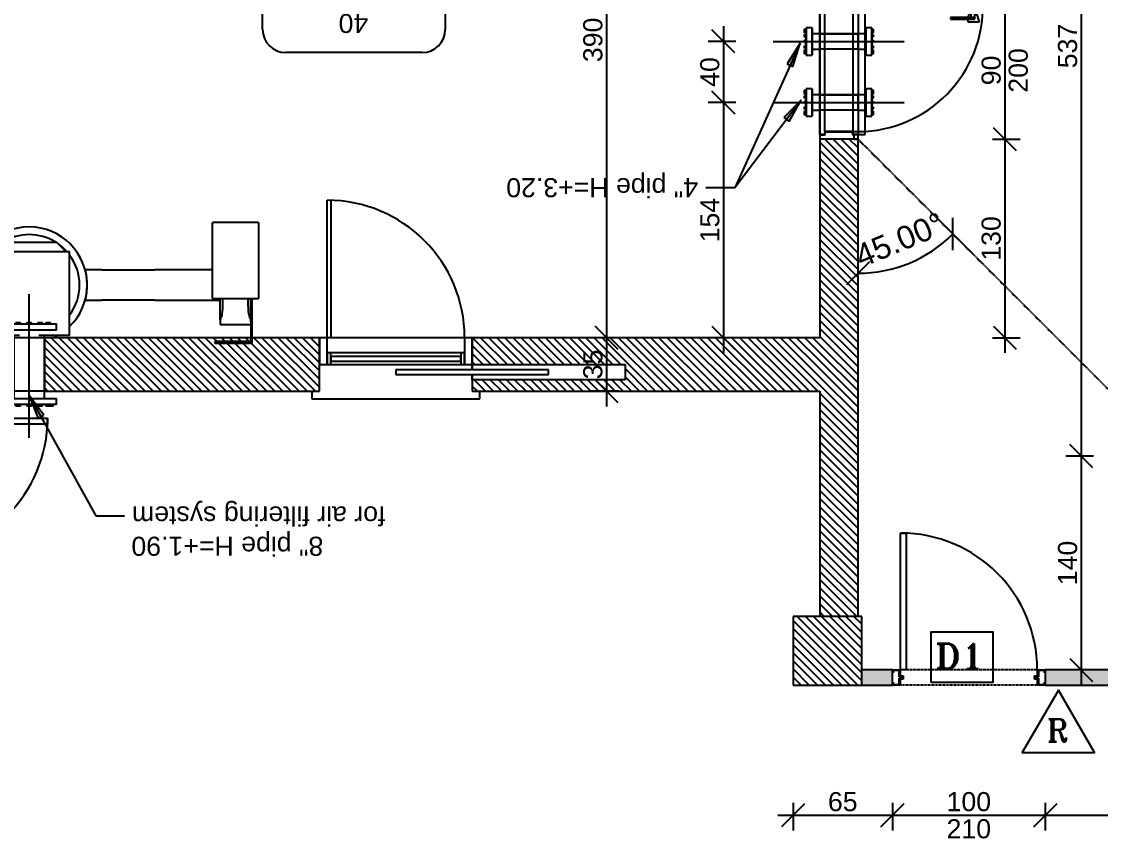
# Model space of a CAD drawing. Extents: x -5566 to 5867, y -120 to 4683.
# Drawn here: x -3115 to -2409, y 868 to 1405 of the extents above; entities that cross this region are included whole.
import ezdxf
from ezdxf.enums import TextEntityAlignment as Align

# ---------------------------------------------------------------- set-up
doc = ezdxf.new("R2010")
doc.units = 0
doc.linetypes.add('DASH', pattern=[0.6, 0.3, -0.3])
doc.linetypes.add('HIDDEN_2', pattern=[0.6, 0.4, -0.2])
doc.layers.get('0').update_dxf_attribs({"linetype": 'CONTINUOUS'})
doc.layers.get('DEFPOINTS').update_dxf_attribs({"linetype": 'CONTINUOUS'})
for name, color, linetype in [('A-ANNO-DIMS', 211, 'CONTINUOUS'), ('A-AREA-IDEN', 2, 'CONTINUOUS'), ('A-DOOR', 31, 'CONTINUOUS'), ('A-DOOR-FRAM', 31, 'CONTINUOUS'), ('A-DOOR-HDLN', 31, 'DASH'), ('A-FLOR-OVHD', 1, 'HIDDEN_2'), ('A-GLAZ', 151, 'CONTINUOUS'), ('A-GLAZ-SILL', 1, 'CONTINUOUS'), ('A-WALL-PATT', 111, 'CONTINUOUS'), ('G-ANNO-TEXT', 231, 'CONTINUOUS'), ('I-WALL', 2, 'CONTINUOUS'), ('M-EQPM', 50, 'CONTINUOUS'), ('S-COLS', 52, 'CONTINUOUS'), ('SPS-SECURITY', 240, 'CONTINUOUS')]:
    doc.layers.add(name, color=color, linetype=linetype)
doc.styles.add('ARIAL', font='arial.ttf', dxfattribs={"height": 12.5})
doc.styles.add('ARIAL_1', font='arial.ttf', dxfattribs={"height": 15})
doc.styles.add('ROMANT', font='romant__.ttf', dxfattribs={"oblique": 20, "height": 2})
doc.dimstyles.new('100_200_2_5MM_ARIAL_CM', dxfattribs={"dimscale": 30.48, "dimtxt": 12.753242, "dimasz": 0.492126, "dimexe": 0.328084, "dimexo": 0.0625, "dimgap": 0.082021, "dimtad": 1, "dimdec": 0, "dimzin": 0, "dimtxsty": 'ARIAL', "dimblk1": 'OBLIQUE', "dimblk2": 'OBLIQUE', "dimsah": 1, "dimcen": 0.09, "dimdle": 0.328084, "dimazin": 3, "dimtfac": 1, "dimtdec": 4, "dimtix": 1, "dimtmove": 0, "dimatfit": 3, "dimtvp": 1, "dimtolj": 1, "dimtzin": 0})
doc.dimstyles.new('200_100_2_5MM_ARIAL_CM___O', dxfattribs={"dimscale": 30.48, "dimtxt": 12.753242, "dimasz": 0.492126, "dimexe": 0.328084, "dimexo": 0.0625, "dimgap": 0.082021, "dimtad": 1, "dimdec": 0, "dimzin": 0, "dimtxsty": 'ARIAL', "dimblk1": 'OBLIQUE', "dimblk2": 'OBLIQUE', "dimsah": 1, "dimcen": 0.09, "dimdle": 0.328084, "dimazin": 3, "dimtfac": 1, "dimtdec": 4, "dimtix": 1, "dimtmove": 0, "dimatfit": 3, "dimtvp": 1, "dimtolj": 1, "dimtzin": 0})
doc.dimstyles.new('ANGULAR_-_3MM_ARIAL_-_LINE', dxfattribs={"dimscale": 30.48, "dimtxt": 15.303891, "dimasz": 0.492126, "dimexe": 0.492126, "dimexo": 0.328084, "dimgap": 0.287073, "dimtad": 1, "dimdec": 0, "dimzin": 0, "dimtxsty": 'ARIAL_1', "dimblk1": 'OBLIQUE', "dimblk2": 'OBLIQUE', "dimsah": 1, "dimcen": 0.09, "dimdle": 0.492126, "dimazin": 3, "dimtfac": 1, "dimtdec": 4, "dimtix": 1, "dimtmove": 0, "dimatfit": 3, "dimtvp": 1, "dimtolj": 1, "dimtzin": 0})
pattern_1 = [(315, (-4985, 4190.492), (2.6516504, 2.6516504), [])]

# ---------------------------------------------------------------- blocks, each defined once
blk = doc.blocks.new('AR_STRUCTURAL_COLUMNS_CON9')
at = {"layer": 'S-COLS'}
h = blk.add_hatch(dxfattribs=at)
h.set_pattern_fill('FP_12', color=8, style=0, pattern_type=2)
h.set_pattern_definition([(315, (-2397.5, 3197.5), (2.6516504, 2.6516504), [])])
h.paths.add_polyline_path([(-22.5, 17.5), (-22.5, -22.5), (22.5, -22.5), (22.5, 22.5), (-22.5, 22.5)], flags=0)
for p, q in [((22.5, 22.5), (-22.5, 22.5)), ((-22.5, 22.5), (-22.5, -22.5)), ((22.5, -22.5), (22.5, 22.5)), ((-22.5, -22.5), (22.5, -22.5))]:
    blk.add_line(p, q, dxfattribs=at)
blk = doc.blocks.new('AR_INT_METAL_SINGLE_-_W100')
at = {"layer": 'A-DOOR-HDLN', "linetype": 'CONTINUOUS'}
h = blk.add_hatch(dxfattribs=at)
h.set_pattern_fill('FP_62', color=256, style=0, pattern_type=2)
h.set_pattern_definition([(135, (2490, -3215), (-22.45064, -22.45064), []), (135, (2490, -3207.063), (-44.90128, 4e-15), []), (135, (2490, -3222.938), (-44.90128, 4e-15), [])])
h.paths.add_polyline_path([(50, 4.5), (50, 5), (45, 5), (45, 1), (43, 1), (43, -1), (45, -1), (45, -5), (50, -5), (50, -3), (49.5, -3), (49.5, -4.5), (45.5, -4.5), (45.5, -0.5), (43.5, -0.5), (43.5, 0.5), (45.5, 0.5), (45.5, 4.5), (49.5, 4.5), (49.5, 3), (50, 3)], flags=0)
h.paths.add_polyline_path([(-43, 1), (-45, 1), (-45, 5), (-50, 5), (-50, 3), (-49.5, 3), (-49.5, 4.5), (-45.5, 4.5), (-45.5, 0.5), (-43.5, 0.5), (-43.5, -0.5), (-45.5, -0.5), (-45.5, -4.5), (-49.5, -4.5), (-49.5, -3), (-50, -3), (-50, -5), (-45, -5), (-45, -1), (-43, -1), (-43, 0.5)], flags=0)
at = {"layer": 'A-DOOR'}
for p, q in [((41, -94.6), (41, -5)), ((41, -5), (44.8, -5)), ((44.8, -5), (44.8, -94.6)), ((44.8, -94.6), (41, -94.6))]:
    blk.add_line(p, q, dxfattribs=at)
blk.add_arc((44.8, -5), 89.6, 180, 270, dxfattribs=at)
at = {"layer": 'A-DOOR-FRAM'}
for p, q in [((-50, 5), (-45, 5)), ((-50, 3), (-50, 5)), ((-49.5, 3), (-50, 3)), ((-49.5, 4.5), (-49.5, 3)), ((-45.5, 4.5), (-49.5, 4.5)), ((-45.5, 0.5), (-45.5, 4.5)), ((-43.5, 0.5), (-45.5, 0.5)), ((-45, 5), (-45, 1)), ((-45, 1), (-43, 1)), ((-43.5, -0.5), (-43.5, 0.5)), ((-43, 1), (-43, -1)), ((43, 1), (45, 1)), ((43, -1), (43, 1)), ((43.5, 0.5), (43.5, -0.5)), ((45.5, 0.5), (43.5, 0.5)), ((45, 5), (50, 5)), ((45, 1), (45, 5)), ((45.5, 4.5), (45.5, 0.5)), ((49.5, 4.5), (45.5, 4.5)), ((49.5, 3), (49.5, 4.5)), ((50, 3), (49.5, 3)), ((50, 5), (50, 3)), ((-50, -3), (-49.5, -3)), ((-50, -5), (-50, -3)), ((-45, -5), (-50, -5)), ((-49.5, -3), (-49.5, -4.5)), ((-49.5, -4.5), (-45.5, -4.5)), ((-45.5, -0.5), (-43.5, -0.5)), ((-45.5, -4.5), (-45.5, -0.5)), ((-43, -1), (-45, -1)), ((-45, -1), (-45, -5)), ((45, -1), (43, -1)), ((43.5, -0.5), (45.5, -0.5)), ((45, -5), (45, -1)), ((50, -5), (45, -5)), ((45.5, -0.5), (45.5, -4.5)), ((45.5, -4.5), (49.5, -4.5)), ((49.5, -3), (50, -3)), ((49.5, -4.5), (49.5, -3)), ((50, -3), (50, -5))]:
    blk.add_line(p, q, dxfattribs=at)
at = {"layer": 'A-DOOR-HDLN'}
for p, q in [((-45, 5), (45, 5)), ((-44.8, -5), (44.8, -5))]:
    blk.add_line(p, q, dxfattribs=at)
blk = doc.blocks.new('AR_DOR_MAMAD_-_W90H200-160')
at = {"layer": 'A-DOOR'}
for p, q in [((41.9, 12.5), (-41.9, 12.5)), ((41.9, -9.15), (-41.9, -9.15)), ((-41.9, -9.15), (-41.9, -17.15)), ((42.86, -12.5), (-41.9, -12.5)), ((41.9, -17.15), (41.9, -9.15)), ((42.86, -13.54), (42.86, -12.5)), ((42.86, -12.5), (43.86, -12.5)), ((43.86, -13.54), (43.86, -12.5)), ((-41.9, -17.15), (41.9, -17.15)), ((39.11, -17.19), (42.61, -17.19)), ((39.11, -94.19), (39.11, -17.19)), ((42.61, -15.69), (44.11, -15.69)), ((42.61, -97.15), (42.61, -15.69)), ((42.86, -15.69), (42.86, -14.65)), ((43.86, -15.69), (43.86, -14.65)), ((44.11, -15.69), (44.11, -97.15)), ((34.61, -73.04), (33.61, -73.04)), ((33.61, -73.04), (33.61, -84.63)), ((34.61, -89.04), (34.61, -73.04)), ((31.66, -91.85), (31.66, -84.59)), ((31.66, -84.59), (33.61, -84.63)), ((33.61, -84.63), (33.61, -89.04)), ((36.56, -84.69), (34.61, -84.65)), ((36.56, -86.24), (36.56, -84.69)), ((38.41, -82.99), (38.11, -83.29)), ((38.11, -83.29), (38.11, -91.69)), ((39.11, -82.99), (38.41, -82.99)), ((44.81, -82.99), (44.11, -82.99)), ((45.11, -83.29), (44.81, -82.99)), ((45.11, -91.69), (45.11, -83.29)), ((46.66, -84.69), (51.56, -84.59)), ((46.66, -90.29), (46.66, -84.69)), ((51.56, -84.59), (51.56, -91.85)), ((36.56, -90.29), (31.66, -91.85)), ((33.61, -89.04), (34.61, -89.04)), ((38.11, -86.24), (34.61, -86.24)), ((38.11, -88.74), (34.61, -88.74)), ((36.56, -88.74), (36.56, -90.29)), ((38.11, -91.69), (38.41, -91.99)), ((44.81, -91.99), (45.11, -91.69)), ((45.11, -86.09), (46.66, -86.09)), ((45.11, -88.89), (46.66, -88.89)), ((51.56, -91.85), (46.66, -90.29)), ((38.41, -91.99), (39.11, -91.99)), ((42.61, -94.19), (39.11, -94.19)), ((40.36, -94.19), (40.36, -96.85)), ((40.36, -96.85), (40.76, -97.85)), ((40.76, -97.85), (40.96, -97.85)), ((40.96, -97.85), (41.36, -96.85)), ((41.36, -96.85), (41.36, -94.19)), ((44.11, -97.15), (42.61, -97.15)), ((44.11, -91.99), (44.81, -91.99))]:
    blk.add_line(p, q, dxfattribs=at)
for centre, radius, start, end in [((41.97, -12.22), 82.02, 177.85734, 268.00644), ((43.36, -14.09), 0.75, 131.81031, 228.18969), ((43.36, -14.09), 0.75, 228.18969, 131.81031)]:
    blk.add_arc(centre, radius, start, end, dxfattribs=at)
at = {"layer": 'A-DOOR-FRAM'}
for p, q in [((-41.9, 12.5), (-45, 12.5)), ((-45, 12.5), (-45, 12.3)), ((-45, 12.3), (-42.1, 12.3)), ((-42.1, 12.3), (-42.1, 8.95)), ((-42.1, 8.95), (-40.2, 8.95)), ((-41.9, 9.15), (-41.9, 12.5)), ((-41.9, 12.5), (41.9, 12.5)), ((-40, 9.15), (-41.9, 9.15)), ((-40.2, 8.95), (-40.2, -8.95)), ((-40, -9.15), (-40, 9.15)), ((-40, 9.15), (40, 9.15)), ((40, 9.15), (40, -9.15)), ((41.9, 9.15), (40, 9.15)), ((40.2, -8.95), (40.2, 8.95)), ((40.2, 8.95), (42.1, 8.95)), ((45, 12.5), (41.9, 12.5)), ((41.9, 12.5), (41.9, 9.15)), ((42.1, 8.95), (42.1, 12.3)), ((42.1, 12.3), (45, 12.3)), ((45, 12.3), (45, 12.5)), ((-42.1, -9.8), (-45, -9.8)), ((-45, -9.8), (-45, -12.5)), ((-45, -12.5), (-41.9, -12.5)), ((-40.2, -8.95), (-42.1, -8.95)), ((-42.1, -8.95), (-42.1, -9.8)), ((-41.9, -12.5), (-41.9, -9.15)), ((-41.9, -9.15), (-40, -9.15)), ((40, -9.15), (41.9, -9.15)), ((42.1, -8.95), (40.2, -8.95)), ((41.9, -9.15), (41.9, -12.5)), ((41.9, -12.5), (45, -12.5)), ((42.1, -9.8), (42.1, -8.95)), ((45, -9.8), (42.1, -9.8)), ((45, -12.5), (45, -9.8))]:
    blk.add_line(p, q, dxfattribs=at)
blk = doc.blocks.new('FA_1600-600_-_FA_1600_600-')
at = {"layer": 'M-EQPM'}
for p, q in [((150, 41), (120, 41)), ((120, 40), (120, 41)), ((120, -3.93), (120, 40)), ((150, 41), (150, 40)), ((150, 40), (150, -3.93)), ((-26.5, 22), (-26.5, -33)), ((-26.5, 22), (26.5, 22)), ((-18, 28), (-24, 22)), ((-18, 28), (18, 28)), ((24, 22), (18, 28)), ((26.5, -33), (26.5, 22)), ((47.5, 10), (36.66, 10)), ((120, 10), (117.01, 10)), ((120, -8.93), (120, -3.93)), ((150, -3.93), (150, -8.93)), ((36.66, -10), (47.5, -10)), ((117.01, -10), (125.01, -10)), ((120, -8.93), (150, -8.93)), ((125.01, -22.62), (125.01, -8.93)), ((144.99, -22.62), (144.99, -8.93)), ((145.99, -38), (145.99, -8.93)), ((125.01, -22.62), (125.01, -25.77)), ((125.01, -25.78), (144.99, -25.78)), ((144.99, -24.17), (144.99, -22.62)), ((144.99, -24.16), (144.99, -37.01)), ((-6.32, -33), (-26.5, -33)), ((-10, -34.5), (-10, -69.5)), ((26.5, -33), (6.32, -33)), ((10, -69.5), (10, -34.5)), ((144.99, -37.01), (121.5, -37.01)), ((121.5, -37.01), (121.5, -38)), ((121.5, -38), (145.99, -38))]:
    blk.add_line(p, q, dxfattribs=at)
at = {"layer": 'M-EQPM', "flags": 128}
for points in [[(47.5, 10), (49.92, 10), (52.34, 10), (54.75, 10), (57.15, 10), (59.54, 10), (61.9, 10), (64.24, 10), (66.56, 10), (68.84, 10), (71.09, 10), (73.31, 10), (75.48, 10), (77.6, 10), (79.68, 10), (81.71, 10), (82.25, 10)], [(117.01, 10), (114.58, 10), (112.17, 10), (109.75, 10), (107.35, 10), (104.97, 10), (102.61, 10), (100.26, 10), (97.95, 10), (95.66, 10), (93.41, 10), (91.2, 10), (89.03, 10), (86.9, 10), (84.83, 10), (82.8, 10), (82.25, 10)], [(82.25, -10), (80.24, -10), (78.18, -10), (76.06, -10), (73.9, -10), (71.7, -10), (69.46, -10), (67.19, -10), (64.88, -10), (62.54, -10), (60.19, -10), (57.81, -10), (55.41, -10), (53, -10), (50.58, -10), (48.16, -10), (47.5, -10)], [(82.25, -10), (84.27, -10), (86.33, -10), (88.44, -10), (90.6, -10), (92.81, -10), (95.05, -10), (97.32, -10), (99.63, -10), (101.96, -10), (104.32, -10), (106.7, -10), (109.1, -10), (111.51, -10), (113.92, -10), (116.34, -10), (117.01, -10)]]:
    blk.add_lwpolyline(points, dxfattribs=at)
at = {"layer": 'M-EQPM'}
for radius, start, end in [(38, 0, 180), (33, 58.0965, 121.9035), (33, 125.46631, 138.1752), (33, 41.8248, 54.53369), (33, 143.45205, 180), (33, 0, 36.54795), (33, 323.45205, 0), (38, 180, 225.75703), (33, 180, 216.54795), (38, 314.24297, 360), (38, 240.29736, 245.23768), (38, 294.76232, 299.70264)]:
    blk.add_arc((0, 0), radius, start, end, dxfattribs=at)
for points, knots in [([(38, 0), (38, 0.59), (37.97, 1.75), (37.86, 3.45), (37.68, 5.03), (37.38, 6.94), (36.97, 8.83), (36.7, 9.85), (36.66, 10), (36.66, 10)], [0, 0, 0, 0, 0.0555556, 0.1111111, 0.1666667, 0.2222222, 0.3333333, 0.4444444, 0.4999838, 0.4999838, 0.4999838, 0.4999838]), ([(36.66, -10), (36.66, -10), (36.7, -9.85), (36.95, -8.93), (37.34, -7.15), (37.68, -5.07), (37.9, -3.03), (37.98, -1.32), (38, -0.44), (38, 0)], [0.5000162, 0.5000162, 0.5000162, 0.5000162, 0.5555556, 0.6666667, 0.75, 0.8333333, 0.9166667, 0.9583333, 1, 1, 1, 1]), ([(126.53, -8.94), (126.55, -9.7), (126.57, -11.28), (126.57, -13.58), (126.51, -15.79), (126.35, -17.83), (126.07, -19.67), (125.65, -21.29), (125.24, -22.21), (125.01, -22.62)], [0.3719368, 0.3719368, 0.3719368, 0.3719368, 0.4545455, 0.5454545, 0.6363636, 0.7272727, 0.8181818, 0.9090909, 1, 1, 1, 1]), ([(144.99, -22.62), (144.76, -22.21), (144.35, -21.29), (143.93, -19.67), (143.65, -17.83), (143.49, -15.79), (143.43, -13.58), (143.43, -11.28), (143.45, -9.7), (143.47, -8.94)], [0, 0, 0, 0, 0.0909091, 0.1818182, 0.2727273, 0.3636364, 0.4545455, 0.5454545, 0.6280632, 0.6280632, 0.6280632, 0.6280632])]:
    blk.add_open_spline(points, degree=3, knots=knots, dxfattribs=at)
blk = doc.blocks.new('AR_MAMAD_PIPE_8_BOTH_EXT_I')
at = {"layer": 'A-GLAZ'}
for p, q in [((0, 48), (0, 27.3)), ((0, 46), (0, -46)), ((-18, 26.3), (-18, 22.3)), ((-18, 26.3), (18, 26.3)), ((18, 22.3), (-18, 22.3)), ((-15.81, 27.3), (-15.81, 26.3)), ((-15.81, 27.3), (-13.89, 27.3)), ((-13.9, 27.3), (-13.9, 26.3)), ((-13.9, 27.3), (-10.9, 27.3)), ((-10.9, 26.3), (-10.9, 27.3)), ((-10, 22.3), (-10, 17.5)), ((-8.66, 27.3), (-8.66, 26.3)), ((-8.66, 27.3), (-5.66, 27.3)), ((-5.66, 26.3), (-5.66, 27.3)), ((-1.5, 27.3), (-1.5, 26.3)), ((-1.5, 27.3), (1.5, 27.3)), ((1.5, 26.3), (1.5, 27.3)), ((5.66, 27.3), (5.66, 26.3)), ((5.66, 27.3), (8.66, 27.3)), ((8.66, 26.3), (8.66, 27.3)), ((10, 17.5), (10, 22.3)), ((10.9, 27.3), (10.9, 26.3)), ((10.9, 27.3), (13.9, 27.3)), ((13.89, 27.3), (15.81, 27.3)), ((13.9, 26.3), (13.9, 27.3)), ((15.81, 26.3), (15.81, 27.3)), ((18, 22.3), (18, 26.3)), ((-10, -17.5), (-10, 17.5)), ((-10, 17.5), (10, 17.5)), ((0, 17.5), (0, -17.5)), ((10, 17.5), (10, -17.5)), ((-10, -17.5), (-10, -19)), ((-10, -17.5), (10, -17.5)), ((10, -19), (10, -17.5)), ((-18, -22.5), (-18, -26.5)), ((-17.93, -22.5), (17.93, -22.5)), ((17.93, -26.5), (-17.93, -26.5)), ((-13.9, -26.5), (-13.9, -27.5)), ((-10.9, -27.5), (-13.9, -27.5)), ((-10.9, -27.5), (-10.9, -26.5)), ((-8.66, -26.5), (-8.66, -27.5)), ((-5.66, -27.5), (-8.66, -27.5)), ((-5.66, -27.5), (-5.66, -26.5)), ((-1.5, -26.5), (-1.5, -27.5)), ((1.5, -27.5), (-1.5, -27.5)), ((1.5, -27.5), (1.5, -26.5)), ((5.66, -26.5), (5.66, -27.5)), ((8.66, -27.5), (5.66, -27.5)), ((8.66, -27.5), (8.66, -26.5)), ((10.9, -26.5), (10.9, -27.5)), ((13.9, -27.5), (10.9, -27.5)), ((13.9, -27.5), (13.9, -26.5)), ((18, -26.5), (18, -22.5))]:
    blk.add_line(p, q, dxfattribs=at)
blk = doc.blocks.new('AR_WDW_MAMAD_SLIDE_-_W100H')
at = {"layer": 'A-GLAZ'}
for p, q in [((0, 6.5), (-100, 6.5)), ((-100, 6.5), (-100, 3.5)), ((-100, 3.5), (0, 3.5)), ((-45, 0), (-50, 0)), ((-50, 0), (-50, -17.5)), ((-45, 0), (-45, -7.5)), ((-42.5, 0), (-45, 0)), ((-45, -17.5), (-45, 0)), ((-42.5, -7.5), (-42.5, 0)), ((42.5, 0), (-42.5, 0)), ((0, 3.5), (0, 6.5)), ((45, 0), (42.5, 0)), ((42.5, 0), (42.5, -7.5)), ((45, -7.5), (45, 0)), ((50, 0), (45, 0)), ((50, -17.5), (50, 0)), ((42.5, -2.25), (-42.5, -2.25)), ((-42.5, -2.25), (-42.5, -5.25)), ((-42.5, -5.25), (42.5, -5.25)), ((42.5, -5.25), (42.5, -2.25)), ((45, 0), (45, -17.5)), ((-45, -7.5), (-42.5, -7.5)), ((-42.5, -7.5), (42.5, -7.5)), ((42.5, -7.5), (45, -7.5)), ((-50, -17.5), (-45, -17.5)), ((-45, -17.5), (45, -17.5)), ((42.5, -107.5), (42.5, -17.5)), ((45, -17.5), (45, -107.5)), ((45, -17.5), (50, -17.5))]:
    blk.add_line(p, q, dxfattribs=at)
blk.add_arc((45, -17.5), 90, 180, 270, dxfattribs=at)
at = {"layer": 'A-GLAZ-SILL'}
for p, q in [((55, 22.5), (-55, 22.5)), ((-55, 22.5), (-55, 17.5)), ((55, 17.5), (55, 22.5)), ((-50, 10), (-50, 6.5)), ((-50, 3.5), (-50, 0))]:
    blk.add_line(p, q, dxfattribs=at)
blk = doc.blocks.new('AR_EXT_METAL_SINGLE_-_W100')
at = {"layer": 'A-DOOR-HDLN', "linetype": 'CONTINUOUS'}
h = blk.add_hatch(dxfattribs=at)
h.set_pattern_fill('FP_92', color=256, style=0, pattern_type=2)
h.set_pattern_definition([(225, (3090, 1786.5), (22.45064, -22.45064), []), (225, (3082.063, 1786.5), (4e-15, -44.90128), []), (225, (3097.938, 1786.5), (4e-15, -44.90128), [])])
h.paths.add_polyline_path([(-45, 11), (-50, 11), (-50, 9), (-49.5, 9), (-49.5, 10.5), (-45.5, 10.5), (-45.5, 6.5), (-43.5, 6.5), (-43.5, -6.5), (-45.5, -6.5), (-45.5, -10.5), (-49.5, -10.5), (-49.5, -9), (-50, -9), (-50, -11), (-45, -11), (-45, -7), (-43, -7), (-43, 7), (-45, 7), (-45, 10.5)], flags=0)
h.paths.add_polyline_path([(45, 11), (45, 7), (43, 7), (43, -7), (45, -7), (45, -11), (50, -11), (50, -9), (49.5, -9), (49.5, -10.5), (45.5, -10.5), (45.5, -6.5), (43.5, -6.5), (43.5, 6.5), (45.5, 6.5), (45.5, 10.5), (49.5, 10.5), (49.5, 9), (50, 9), (50, 11)], flags=0)
at = {"layer": 'A-DOOR'}
for p, q in [((41, -100.6), (41, -11)), ((41, -11), (44.8, -11)), ((44.8, -11), (44.8, -100.6)), ((44.8, -100.6), (41, -100.6))]:
    blk.add_line(p, q, dxfattribs=at)
blk.add_arc((44.8, -11), 89.6, 180, 270, dxfattribs=at)
at = {"layer": 'A-DOOR-FRAM'}
for p, q in [((-50, 11), (-45, 11)), ((-50, 9), (-50, 11)), ((-49.5, 9), (-50, 9)), ((-49.5, 10.5), (-49.5, 9)), ((-45.5, 10.5), (-49.5, 10.5)), ((-45.5, 6.5), (-45.5, 10.5)), ((-45, 11), (-45, 7)), ((45, 11), (50, 11)), ((45, 7), (45, 11)), ((45.5, 10.5), (45.5, 6.5)), ((49.5, 10.5), (45.5, 10.5)), ((49.5, 9), (49.5, 10.5)), ((50, 9), (49.5, 9)), ((50, 11), (50, 9)), ((-43.5, 6.5), (-45.5, 6.5)), ((-45, 7), (-43, 7)), ((-43.5, -6.5), (-43.5, 6.5)), ((-43, 7), (-43, -7)), ((43, 7), (45, 7)), ((43, -7), (43, 7)), ((43.5, 6.5), (43.5, -6.5)), ((45.5, 6.5), (43.5, 6.5)), ((-45.5, -6.5), (-43.5, -6.5)), ((-45.5, -10.5), (-45.5, -6.5)), ((-43, -7), (-45, -7)), ((-45, -7), (-45, -11)), ((45, -7), (43, -7)), ((43.5, -6.5), (45.5, -6.5)), ((45, -11), (45, -7)), ((45.5, -6.5), (45.5, -10.5)), ((-50, -9), (-49.5, -9)), ((-50, -11), (-50, -9)), ((-45, -11), (-50, -11)), ((-49.5, -9), (-49.5, -10.5)), ((-49.5, -10.5), (-45.5, -10.5)), ((50, -11), (45, -11)), ((45.5, -10.5), (49.5, -10.5)), ((49.5, -9), (50, -9)), ((49.5, -10.5), (49.5, -9)), ((50, -9), (50, -11))]:
    blk.add_line(p, q, dxfattribs=at)
at = {"layer": 'A-DOOR-HDLN'}
for p, q in [((-45, 11), (45, 11)), ((-44.8, -11), (44.8, -11))]:
    blk.add_line(p, q, dxfattribs=at)
blk = doc.blocks.new('AR_MAMAD_PIPE_4_BOTH_EXT_I')
at = {"layer": 'A-FLOR-OVHD'}
for p, q in [((0, 43), (0, -43)), ((0, 41), (0, -41)), ((-9, 21.5), (-9, 17.5)), ((-9, 21.5), (9, 21.5)), ((9, 21.5), (-9, 21.5)), ((-8.06, 22.5), (-8.06, 21.5)), ((-8.06, 22.5), (-6.56, 22.5)), ((-6.56, 22.5), (-8.06, 22.5)), ((-8.06, 21.5), (-6.56, 21.5)), ((-6.56, 21.5), (-8.06, 21.5)), ((-7.08, 22.5), (-7.08, 21.5)), ((-7.08, 22.5), (-5.58, 22.5)), ((-5.58, 22.5), (-7.08, 22.5)), ((-7.08, 21.5), (-5.58, 21.5)), ((-5.58, 21.5), (-7.08, 21.5)), ((-7.07, 22.5), (-7.07, 21.5)), ((-7.07, 22.5), (-5.57, 22.5)), ((-5.57, 22.5), (-7.07, 22.5)), ((-7.07, 21.5), (-5.57, 21.5)), ((-5.57, 21.5), (-7.07, 21.5)), ((-6.56, 21.5), (-6.56, 22.5)), ((-5.58, 21.5), (-5.58, 22.5)), ((-5.57, 21.5), (-5.57, 22.5)), ((-4.43, 22.5), (-4.43, 21.5)), ((-4.43, 22.5), (-2.93, 22.5)), ((-2.93, 22.5), (-4.43, 22.5)), ((-4.43, 21.5), (-2.93, 21.5)), ((-2.93, 21.5), (-4.43, 21.5)), ((-4.42, 22.5), (-4.42, 21.5)), ((-4.42, 22.5), (-2.92, 22.5)), ((-2.92, 22.5), (-4.42, 22.5)), ((-4.42, 21.5), (-2.92, 21.5)), ((-2.92, 21.5), (-4.42, 21.5)), ((-2.93, 21.5), (-2.93, 22.5)), ((-2.92, 21.5), (-2.92, 22.5)), ((-0.75, 22.5), (-0.75, 21.5)), ((-0.75, 22.5), (-0.75, 21.5)), ((-0.75, 22.5), (0.75, 22.5)), ((0.75, 22.5), (-0.75, 22.5)), ((-0.75, 22.5), (0.75, 22.5)), ((0.75, 22.5), (-0.75, 22.5)), ((-0.75, 21.5), (0.75, 21.5)), ((0.75, 21.5), (-0.75, 21.5)), ((-0.75, 21.5), (0.75, 21.5)), ((0.75, 21.5), (-0.75, 21.5)), ((0.75, 21.5), (0.75, 22.5)), ((0.75, 21.5), (0.75, 22.5)), ((2.92, 22.5), (2.92, 21.5)), ((2.92, 22.5), (4.42, 22.5)), ((4.42, 22.5), (2.92, 22.5)), ((2.92, 21.5), (4.42, 21.5)), ((4.42, 21.5), (2.92, 21.5)), ((2.93, 22.5), (2.93, 21.5)), ((2.93, 22.5), (4.43, 22.5)), ((4.43, 22.5), (2.93, 22.5)), ((2.93, 21.5), (4.43, 21.5)), ((4.43, 21.5), (2.93, 21.5)), ((4.42, 21.5), (4.42, 22.5)), ((4.43, 21.5), (4.43, 22.5)), ((5.57, 22.5), (5.57, 21.5)), ((5.57, 22.5), (5.57, 21.5)), ((5.57, 22.5), (7.07, 22.5)), ((7.07, 22.5), (5.57, 22.5)), ((5.57, 22.5), (7.07, 22.5)), ((7.07, 22.5), (5.57, 22.5)), ((5.57, 21.5), (7.07, 21.5)), ((7.07, 21.5), (5.57, 21.5)), ((5.57, 21.5), (7.07, 21.5)), ((7.07, 21.5), (5.57, 21.5)), ((6.56, 22.5), (6.56, 21.5)), ((6.56, 22.5), (8.06, 22.5)), ((8.06, 22.5), (6.56, 22.5)), ((6.56, 21.5), (8.06, 21.5)), ((8.06, 21.5), (6.56, 21.5)), ((7.07, 21.5), (7.07, 22.5)), ((7.07, 21.5), (7.07, 22.5)), ((8.06, 21.5), (8.06, 22.5)), ((9, 17.5), (9, 21.5)), ((-9, 17.5), (9, 17.5)), ((9, 17.5), (-9, 17.5)), ((-5, 17.5), (-5, 12.5)), ((-5, 17.5), (5, 17.5)), ((5, 17.5), (-5, 17.5)), ((5, 12.5), (5, 17.5)), ((-5, -12.5), (-5, 12.5)), ((-5, 12.5), (5, 12.5)), ((5, 12.5), (-5, 12.5)), ((-5, -12.5), (-5, 12.5)), ((5, 12.5), (-5, 12.5)), ((-5, 12.5), (5, 12.5)), ((5, 12.5), (5, -12.5)), ((5, -12.5), (5, 12.5)), ((5, -12.5), (-5, -12.5)), ((-5, -12.5), (5, -12.5)), ((-5, -12.5), (-5, -17.5)), ((-5, -12.5), (5, -12.5)), ((5, -12.5), (-5, -12.5)), ((5, -17.5), (5, -12.5)), ((-9, -17.5), (-9, -21.5)), ((-9, -17.5), (9, -17.5)), ((9, -17.5), (-9, -17.5)), ((-5, -17.5), (5, -17.5)), ((5, -17.5), (-5, -17.5)), ((9, -21.5), (9, -17.5)), ((-9, -21.5), (9, -21.5)), ((9, -21.5), (-9, -21.5)), ((-8.06, -21.5), (-8.06, -22.5)), ((-8.06, -21.5), (-6.56, -21.5)), ((-6.56, -21.5), (-8.06, -21.5)), ((-8.06, -22.5), (-6.56, -22.5)), ((-6.56, -22.5), (-8.06, -22.5)), ((-7.08, -21.5), (-7.08, -22.5)), ((-7.08, -21.5), (-5.58, -21.5)), ((-5.58, -21.5), (-7.08, -21.5)), ((-7.08, -22.5), (-5.58, -22.5)), ((-5.58, -22.5), (-7.08, -22.5)), ((-7.07, -21.5), (-7.07, -22.5)), ((-7.07, -21.5), (-5.57, -21.5)), ((-5.57, -21.5), (-7.07, -21.5)), ((-7.07, -22.5), (-5.57, -22.5)), ((-5.57, -22.5), (-7.07, -22.5)), ((-6.56, -22.5), (-6.56, -21.5)), ((-5.58, -22.5), (-5.58, -21.5)), ((-5.57, -22.5), (-5.57, -21.5)), ((-4.43, -21.5), (-4.43, -22.5)), ((-4.43, -21.5), (-2.93, -21.5)), ((-2.93, -21.5), (-4.43, -21.5)), ((-4.43, -22.5), (-2.93, -22.5)), ((-2.93, -22.5), (-4.43, -22.5)), ((-4.42, -21.5), (-4.42, -22.5)), ((-4.42, -21.5), (-2.92, -21.5)), ((-2.92, -21.5), (-4.42, -21.5)), ((-4.42, -22.5), (-2.92, -22.5)), ((-2.92, -22.5), (-4.42, -22.5)), ((-2.93, -22.5), (-2.93, -21.5)), ((-2.92, -22.5), (-2.92, -21.5)), ((-0.75, -21.5), (-0.75, -22.5)), ((-0.75, -21.5), (-0.75, -22.5)), ((-0.75, -21.5), (0.75, -21.5)), ((0.75, -21.5), (-0.75, -21.5)), ((-0.75, -21.5), (0.75, -21.5)), ((0.75, -21.5), (-0.75, -21.5)), ((-0.75, -22.5), (0.75, -22.5)), ((0.75, -22.5), (-0.75, -22.5)), ((-0.75, -22.5), (0.75, -22.5)), ((0.75, -22.5), (-0.75, -22.5)), ((0.75, -22.5), (0.75, -21.5)), ((0.75, -22.5), (0.75, -21.5)), ((2.92, -21.5), (2.92, -22.5)), ((2.92, -21.5), (4.42, -21.5)), ((4.42, -21.5), (2.92, -21.5)), ((2.92, -22.5), (4.42, -22.5)), ((4.42, -22.5), (2.92, -22.5)), ((2.93, -21.5), (2.93, -22.5)), ((2.93, -21.5), (4.43, -21.5)), ((4.43, -21.5), (2.93, -21.5)), ((2.93, -22.5), (4.43, -22.5)), ((4.43, -22.5), (2.93, -22.5)), ((4.42, -22.5), (4.42, -21.5)), ((4.43, -22.5), (4.43, -21.5)), ((5.57, -21.5), (5.57, -22.5)), ((5.57, -21.5), (5.57, -22.5)), ((5.57, -21.5), (7.07, -21.5)), ((7.07, -21.5), (5.57, -21.5)), ((5.57, -21.5), (7.07, -21.5)), ((7.07, -21.5), (5.57, -21.5)), ((5.57, -22.5), (7.07, -22.5)), ((7.07, -22.5), (5.57, -22.5)), ((5.57, -22.5), (7.07, -22.5)), ((7.07, -22.5), (5.57, -22.5)), ((6.56, -21.5), (6.56, -22.5)), ((6.56, -21.5), (8.06, -21.5)), ((8.06, -21.5), (6.56, -21.5)), ((6.56, -22.5), (8.06, -22.5)), ((8.06, -22.5), (6.56, -22.5)), ((7.07, -22.5), (7.07, -21.5)), ((7.07, -22.5), (7.07, -21.5)), ((8.06, -22.5), (8.06, -21.5))]:
    blk.add_line(p, q, dxfattribs=at)
blk = doc.blocks.new('AR_TAG_ROOM_-_ROOM_NUMBER_')
at = {"layer": 'A-AREA-IDEN'}
for p, q in [((-0.893, 0.519), (0.893, 0.519)), ((-1.195, 0), (-1.195, 0.217)), ((1.195, 0.217), (1.195, 0)), ((-1.195, -0.485), (-1.195, 0)), ((-1.195, 0), (1.195, 0)), ((1.195, 0), (1.195, -0.485)), ((0.895, -0.784), (-0.895, -0.784))]:
    blk.add_line(p, q, dxfattribs=at)
for centre, radius, start, end in [((-0.893, 0.217), 0.302, 90, 180), ((0.893, 0.217), 0.302, 0, 90), ((-0.895, -0.485), 0.3, 180, 270), ((0.895, -0.485), 0.3, 270, 0)]:
    blk.add_arc(centre, radius, start, end, dxfattribs=at)
blk = doc.blocks.new('_OBLIQUE')
at = {"color": 0, "linetype": 'BYBLOCK'}
blk.add_line((-0.5, -0.5), (0.5, 0.5), dxfattribs=at)
blk = doc.blocks.new('DIMBLOCK47-LEVEL__9_00')
at = {"layer": 'A-ANNO-DIMS', "color": 0}
for p, q in [((-2732.13, 1597.99), (-2732.13, 1187.99)), ((-2724.03, 1587.99), (-2742.13, 1587.99)), ((-2724.03, 1197.99), (-2742.13, 1197.99))]:
    blk.add_line(p, q, dxfattribs=at)
at = {"layer": 'DEFPOINTS', "color": 0}
for p in [(-2722.13, 1587.99), (-2732.13, 1197.99), (-2722.13, 1197.99)]:
    blk.add_point(p, dxfattribs=at)
at = {"layer": 'A-ANNO-DIMS', "color": 0, "xscale": 15, "yscale": 15, "zscale": 15}
for p, rotation in [((-2732.13, 1587.99), 90), ((-2732.13, 1197.99), 270)]:
    blk.add_blockref('_OBLIQUE', p, dxfattribs=dict(at, rotation=rotation))
at = {"layer": 'A-ANNO-DIMS', "color": 0, "insert": (-2741.01, 1392.99), "char_height": 12.5, "width": 34.6103, "attachment_point": 5, "rotation": 90, "style": 'ARIAL'}
blk.add_mtext('\\A1;390', dxfattribs=at)
blk = doc.blocks.new('DIMBLOCK48-LEVEL__9_00')
at = {"layer": 'A-ANNO-DIMS', "color": 0}
for p, q in [((-2732.13, 1207.99), (-2732.13, 1152.99)), ((-2724.03, 1197.99), (-2742.13, 1197.99)), ((-2724.03, 1162.99), (-2742.13, 1162.99))]:
    blk.add_line(p, q, dxfattribs=at)
at = {"layer": 'DEFPOINTS', "color": 0}
for p in [(-2722.13, 1197.99), (-2732.13, 1162.99), (-2722.13, 1162.99)]:
    blk.add_point(p, dxfattribs=at)
at = {"layer": 'A-ANNO-DIMS', "color": 0, "xscale": 15, "yscale": 15, "zscale": 15}
for p, rotation in [((-2732.13, 1197.99), 90), ((-2732.13, 1162.99), 270)]:
    blk.add_blockref('_OBLIQUE', p, dxfattribs=dict(at, rotation=rotation))
at = {"layer": 'A-ANNO-DIMS', "color": 0, "insert": (-2741.01, 1180.49), "char_height": 12.5, "width": 23.0736, "attachment_point": 5, "rotation": 90, "style": 'ARIAL'}
blk.add_mtext('\\A1;35', dxfattribs=at)
blk = doc.blocks.new('DIMBLOCK69-LEVEL__9_00')
at = {"layer": 'A-ANNO-DIMS', "color": 0}
for p, q in [((-2421.45, 1667.49), (-2421.45, 1110.49)), ((-2413.35, 1657.49), (-2431.45, 1657.49)), ((-2413.35, 1120.49), (-2431.45, 1120.49))]:
    blk.add_line(p, q, dxfattribs=at)
at = {"layer": 'DEFPOINTS', "color": 0}
for p in [(-2411.45, 1657.49), (-2421.45, 1120.49), (-2411.45, 1120.49)]:
    blk.add_point(p, dxfattribs=at)
at = {"layer": 'A-ANNO-DIMS', "color": 0, "xscale": 15, "yscale": 15, "zscale": 15}
for p, rotation in [((-2421.45, 1657.49), 90), ((-2421.45, 1120.49), 270)]:
    blk.add_blockref('_OBLIQUE', p, dxfattribs=dict(at, rotation=rotation))
at = {"layer": 'A-ANNO-DIMS', "color": 0, "insert": (-2430.33, 1388.99), "char_height": 12.5, "width": 34.6103, "attachment_point": 5, "rotation": 90, "style": 'ARIAL'}
blk.add_mtext('\\A1;537', dxfattribs=at)
blk = doc.blocks.new('DIMBLOCK70-LEVEL__9_00')
at = {"layer": 'A-ANNO-DIMS', "color": 0}
for p, q in [((-2421.45, 1130.49), (-2421.45, 970.49)), ((-2413.35, 1120.49), (-2431.45, 1120.49)), ((-2413.35, 980.49), (-2431.45, 980.49))]:
    blk.add_line(p, q, dxfattribs=at)
at = {"layer": 'DEFPOINTS', "color": 0}
for p in [(-2411.45, 1120.49), (-2421.45, 980.49), (-2411.45, 980.49)]:
    blk.add_point(p, dxfattribs=at)
at = {"layer": 'A-ANNO-DIMS', "color": 0, "xscale": 15, "yscale": 15, "zscale": 15}
for p, rotation in [((-2421.45, 1120.49), 90), ((-2421.45, 980.49), 270)]:
    blk.add_blockref('_OBLIQUE', p, dxfattribs=dict(at, rotation=rotation))
at = {"layer": 'A-ANNO-DIMS', "color": 0, "insert": (-2430.33, 1050.49), "char_height": 12.5, "width": 34.6103, "attachment_point": 5, "rotation": 90, "style": 'ARIAL'}
blk.add_mtext('\\A1;140', dxfattribs=at)
blk = doc.blocks.new('DIMBLOCK72-LEVEL__9_00')
at = {"layer": 'A-ANNO-DIMS', "color": 0}
for p, q in [((-2491.29, 1251.78), (-2516.04, 1276.53)), ((-2567.5, 1220.21), (-2567.5, 1255.21))]:
    blk.add_line(p, q, dxfattribs=at)
blk.add_arc((-2567.5, 1327.99), 87.78, 270, 315, dxfattribs=at)
at = {"layer": 'DEFPOINTS', "color": 0}
for p in [(-2567.5, 1327.99), (-2544.78, 1243.2), (-2484.22, 1244.71), (-2567.5, 1210.21)]:
    blk.add_point(p, dxfattribs=at)
at = {"layer": 'A-ANNO-DIMS', "color": 0, "xscale": 14.9999992057106, "yscale": 14.9999992057106, "zscale": 14.9999992057106}
for p, rotation in [((-2505.43, 1265.92), 44.99999999999935), ((-2567.5, 1240.21), 180.0000000000002)]:
    blk.add_blockref('_OBLIQUE', p, dxfattribs=dict(at, rotation=rotation))
at = {"layer": 'A-ANNO-DIMS', "color": 0, "insert": (-2540.19, 1262.05), "char_height": 15, "width": 72.6111, "attachment_point": 5, "rotation": 22.5, "style": 'ARIAL_1'}
blk.add_mtext('\\A1;45.00°', dxfattribs=at)
blk = doc.blocks.new('DIMBLOCK74-LEVEL__9_00')
at = {"layer": 'A-ANNO-DIMS', "color": 0}
for p, q in [((-2471.45, 1427.99), (-2471.45, 1317.99)), ((-2479.54, 1417.99), (-2461.45, 1417.99)), ((-2479.54, 1327.99), (-2461.45, 1327.99))]:
    blk.add_line(p, q, dxfattribs=at)
at = {"layer": 'DEFPOINTS', "color": 0}
for p in [(-2481.45, 1417.99), (-2481.45, 1327.99), (-2471.45, 1327.99)]:
    blk.add_point(p, dxfattribs=at)
at = {"layer": 'A-ANNO-DIMS', "color": 0, "xscale": 15, "yscale": 15, "zscale": 15}
for p, rotation in [((-2471.45, 1417.99), 90), ((-2471.45, 1327.99), 270)]:
    blk.add_blockref('_OBLIQUE', p, dxfattribs=dict(at, rotation=rotation))
at = {"layer": 'A-ANNO-DIMS', "color": 0, "char_height": 12.5, "width": 34.6103, "attachment_point": 5, "rotation": 90, "style": 'ARIAL'}
for s, insert in [('\\A1;200', (-2462.57, 1372.99)), ('\\A1;90', (-2480.33, 1372.99))]:
    blk.add_mtext(s, dxfattribs=dict(at, insert=insert))
blk = doc.blocks.new('DIMBLOCK75-LEVEL__9_00')
at = {"layer": 'A-ANNO-DIMS', "color": 0}
for p, q in [((-2471.45, 1337.99), (-2471.45, 1187.99)), ((-2479.54, 1327.99), (-2461.45, 1327.99)), ((-2479.54, 1197.99), (-2461.45, 1197.99))]:
    blk.add_line(p, q, dxfattribs=at)
at = {"layer": 'DEFPOINTS', "color": 0}
for p in [(-2481.45, 1327.99), (-2481.45, 1197.99), (-2471.45, 1197.99)]:
    blk.add_point(p, dxfattribs=at)
at = {"layer": 'A-ANNO-DIMS', "color": 0, "xscale": 15, "yscale": 15, "zscale": 15}
for p, rotation in [((-2471.45, 1327.99), 90), ((-2471.45, 1197.99), 270)]:
    blk.add_blockref('_OBLIQUE', p, dxfattribs=dict(at, rotation=rotation))
at = {"layer": 'A-ANNO-DIMS', "color": 0, "insert": (-2480.33, 1262.99), "char_height": 12.5, "width": 34.6103, "attachment_point": 5, "rotation": 90, "style": 'ARIAL'}
blk.add_mtext('\\A1;130', dxfattribs=at)
blk = doc.blocks.new('DIMBLOCK159-LEVEL__9_00')
at = {"layer": 'A-ANNO-DIMS', "color": 0}
for p, q in [((-2445, 893.35), (-2445, 875.25)), ((-1967.5, 893.35), (-1967.5, 875.25)), ((-1957.5, 885.25), (-2455, 885.25))]:
    blk.add_line(p, q, dxfattribs=at)
at = {"layer": 'DEFPOINTS', "color": 0}
for p in [(-2445, 895.25), (-1967.5, 895.25), (-2445, 885.25)]:
    blk.add_point(p, dxfattribs=at)
at = {"layer": 'A-ANNO-DIMS', "color": 0, "xscale": 15, "yscale": 15, "zscale": 15, "rotation": 180}
blk.add_blockref('_OBLIQUE', (-2445, 885.25), dxfattribs=at)
at = {"layer": 'A-ANNO-DIMS', "color": 0, "xscale": 15, "yscale": 15, "zscale": 15}
blk.add_blockref('_OBLIQUE', (-1967.5, 885.25), dxfattribs=at)
at = {"layer": 'A-ANNO-DIMS', "color": 0, "insert": (-2206.25, 894.14), "char_height": 12.5, "width": 34.6103, "attachment_point": 5, "style": 'ARIAL'}
blk.add_mtext('\\A1;478', dxfattribs=at)
blk = doc.blocks.new('DIMBLOCK160-LEVEL__9_00')
at = {"layer": 'A-ANNO-DIMS', "color": 0}
for p, q in [((-2545, 893.35), (-2545, 875.25)), ((-2445, 893.35), (-2445, 875.25)), ((-2435, 885.25), (-2555, 885.25))]:
    blk.add_line(p, q, dxfattribs=at)
at = {"layer": 'DEFPOINTS', "color": 0}
for p in [(-2545, 895.25), (-2445, 895.25), (-2545, 885.25)]:
    blk.add_point(p, dxfattribs=at)
at = {"layer": 'A-ANNO-DIMS', "color": 0, "xscale": 15, "yscale": 15, "zscale": 15, "rotation": 180}
blk.add_blockref('_OBLIQUE', (-2545, 885.25), dxfattribs=at)
at = {"layer": 'A-ANNO-DIMS', "color": 0, "xscale": 15, "yscale": 15, "zscale": 15}
blk.add_blockref('_OBLIQUE', (-2445, 885.25), dxfattribs=at)
at = {"layer": 'A-ANNO-DIMS', "color": 0, "char_height": 12.5, "width": 34.6103, "attachment_point": 5, "style": 'ARIAL'}
for s, insert in [('\\A1;100', (-2495, 894.14)), ('\\A1;210', (-2495, 876.37))]:
    blk.add_mtext(s, dxfattribs=dict(at, insert=insert))
blk = doc.blocks.new('DIMBLOCK161-LEVEL__9_00')
at = {"layer": 'A-ANNO-DIMS', "color": 0}
for p, q in [((-2610, 893.35), (-2610, 875.25)), ((-2545, 893.35), (-2545, 875.25)), ((-2535, 885.25), (-2620, 885.25))]:
    blk.add_line(p, q, dxfattribs=at)
at = {"layer": 'DEFPOINTS', "color": 0}
for p in [(-2610, 895.25), (-2545, 895.25), (-2610, 885.25)]:
    blk.add_point(p, dxfattribs=at)
at = {"layer": 'A-ANNO-DIMS', "color": 0, "xscale": 15, "yscale": 15, "zscale": 15, "rotation": 180}
blk.add_blockref('_OBLIQUE', (-2610, 885.25), dxfattribs=at)
at = {"layer": 'A-ANNO-DIMS', "color": 0, "xscale": 15, "yscale": 15, "zscale": 15}
blk.add_blockref('_OBLIQUE', (-2545, 885.25), dxfattribs=at)
at = {"layer": 'A-ANNO-DIMS', "color": 0, "insert": (-2577.5, 894.14), "char_height": 12.5, "width": 23.0736, "attachment_point": 5, "style": 'ARIAL'}
blk.add_mtext('\\A1;65', dxfattribs=at)
blk = doc.blocks.new('DIMBLOCK273-LEVEL__9_00')
at = {"layer": 'A-ANNO-DIMS', "color": 0}
for p, q in [((-2655.59, 1401.99), (-2655.59, 1341.99)), ((-2647.5, 1391.99), (-2665.59, 1391.99)), ((-2647.5, 1351.99), (-2665.59, 1351.99))]:
    blk.add_line(p, q, dxfattribs=at)
at = {"layer": 'DEFPOINTS', "color": 0}
for p in [(-2645.59, 1391.99), (-2655.59, 1351.99), (-2645.59, 1351.99)]:
    blk.add_point(p, dxfattribs=at)
at = {"layer": 'A-ANNO-DIMS', "color": 0, "xscale": 15, "yscale": 15, "zscale": 15}
for p, rotation in [((-2655.59, 1391.99), 90), ((-2655.59, 1351.99), 270)]:
    blk.add_blockref('_OBLIQUE', p, dxfattribs=dict(at, rotation=rotation))
at = {"layer": 'A-ANNO-DIMS', "color": 0, "insert": (-2664.48, 1371.99), "char_height": 12.5, "width": 23.0736, "attachment_point": 5, "rotation": 90, "style": 'ARIAL'}
blk.add_mtext('\\A1;40', dxfattribs=at)
blk = doc.blocks.new('DIMBLOCK274-LEVEL__9_00')
at = {"layer": 'A-ANNO-DIMS', "color": 0}
for p, q in [((-2655.59, 1361.99), (-2655.59, 1187.99)), ((-2647.5, 1351.99), (-2665.59, 1351.99)), ((-2647.5, 1197.99), (-2665.59, 1197.99))]:
    blk.add_line(p, q, dxfattribs=at)
at = {"layer": 'DEFPOINTS', "color": 0}
for p in [(-2645.59, 1351.99), (-2655.59, 1197.99), (-2645.59, 1197.99)]:
    blk.add_point(p, dxfattribs=at)
at = {"layer": 'A-ANNO-DIMS', "color": 0, "xscale": 15, "yscale": 15, "zscale": 15}
for p, rotation in [((-2655.59, 1351.99), 90), ((-2655.59, 1197.99), 270)]:
    blk.add_blockref('_OBLIQUE', p, dxfattribs=dict(at, rotation=rotation))
at = {"layer": 'A-ANNO-DIMS', "color": 0, "insert": (-2664.48, 1274.99), "char_height": 12.5, "width": 34.6103, "attachment_point": 5, "rotation": 90, "style": 'ARIAL'}
blk.add_mtext('\\A1;154', dxfattribs=at)
blk = doc.blocks.new('*U607')
at = {"layer": 'SPS-SECURITY'}
blk.add_lwpolyline([(0, 0), (67.2, 0), (67.2, 53.9), (0, 53.9)], close=True, dxfattribs=at)
at = {"layer": 'SPS-SECURITY', "style": 'ROMANT', "width": 1.1}
blk.add_text('D1', height=27, dxfattribs=at).set_placement((57.7, 14.5), align=Align.RIGHT)
blk = doc.blocks.new('CARD-READER')
blk.add_lwpolyline([(0, 67.4), (-38.9, 0), (38.9, 0)], close=True)
at = {"style": 'ROMANT'}
blk.add_text('R', height=24.3, dxfattribs=at).set_placement((10.5, 11.7), align=Align.RIGHT)

msp = doc.modelspace()

# ---------------------------------------------------------------- hatches: boundary and pattern name
at = {"layer": 'A-WALL-PATT'}
h = msp.add_hatch(dxfattribs=at)
h.set_pattern_fill('FP_1', color=8, angle=-90, style=0, pattern_type=2)
h.set_pattern_definition(pattern_1)
h.paths.add_polyline_path([(-2592.5, 1587.99), (-2592.5, 1417.99), (-2567.5, 1417.99), (-2567.5, 1587.99), (-2580, 1587.99)], flags=0)
h.paths.add_polyline_path([(-2592.5, 1197.99), (-2592.5, 1015.49), (-2567.5, 1015.49), (-2567.5, 1327.99), (-2592.5, 1327.99), (-2592.5, 1237.37)], flags=0)
h = msp.add_hatch(dxfattribs=at)
h.set_pattern_fill('FP_1', color=8, angle=-90, style=0, pattern_type=2)
h.set_pattern_definition(pattern_1)
h.paths.add_polyline_path([(-3209.5, 1180.49), (-3209.5, 1162.99), (-3120, 1162.99), (-3120, 1197.99), (-3209.5, 1197.99)], flags=0)
h.paths.add_polyline_path([(-3100, 1192.27), (-3100, 1162.99), (-2920, 1162.99), (-2920, 1197.99), (-2964.01, 1197.99), (-2964.01, 1194.49), (-2988.5, 1194.49), (-2988.5, 1195.49), (-2965.01, 1195.49), (-2965.01, 1197.99), (-3100, 1197.99), (-3100, 1197.59)], flags=0)
h.paths.add_polyline_path([(-2820, 1180.49), (-2720, 1180.49), (-2720, 1170.49), (-2820, 1170.49), (-2820, 1162.99), (-2592.5, 1162.99), (-2592.5, 1197.99), (-2820, 1197.99)], flags=0)
h = msp.add_hatch(color=256, dxfattribs=at)
h.paths.add_polyline_path([(-2565, 980.49), (-2565, 970.49), (-2545, 970.49), (-2545, 980.49)], flags=0)
h.paths.add_polyline_path([(-2445, 970.49), (-2012.5, 970.49), (-2012.5, 980.49), (-2445, 980.49)], flags=0)
at = {"layer": 'G-ANNO-TEXT'}
for points in [[(-2605.45, 1390.89), (-2613.89, 1377.28), (-2610.08, 1375.56)], [(-2604.74, 1353.52), (-2616, 1342.13), (-2612.67, 1339.61)], [(-3109.91, 1160.1), (-3104.07, 1145.19), (-3100.41, 1147.2)]]:
    msp.add_hatch(color=250, dxfattribs=at).paths.add_polyline_path(points, flags=0)

# ---------------------------------------------------------------- linework, layer by layer
at = {"layer": 'A-FLOR-OVHD'}
msp.add_line((-2567.5, 1327.99), (-2355, 1115.49), dxfattribs=at)
at = {"layer": 'G-ANNO-TEXT', "color": 250}
for p, q in [((-2605.45, 1390.89), (-2648.2, 1296.23)), ((-2605.45, 1390.89), (-2613.89, 1377.28)), ((-2610.08, 1375.56), (-2605.45, 1390.89)), ((-2613.89, 1377.28), (-2610.08, 1375.56)), ((-2604.74, 1353.52), (-2648.2, 1296.23)), ((-2604.74, 1353.52), (-2616, 1342.13)), ((-2612.67, 1339.61), (-2604.74, 1353.52)), ((-2616, 1342.13), (-2612.67, 1339.61)), ((-2648.2, 1296.23), (-2667.15, 1296.23)), ((-2648.2, 1296.23), (-2667.15, 1296.23)), ((-3109.91, 1160.1), (-3104.07, 1145.19)), ((-3100.41, 1147.2), (-3109.91, 1160.1)), ((-3109.91, 1160.1), (-3066.45, 1081.28)), ((-3104.07, 1145.19), (-3100.41, 1147.2)), ((-3066.45, 1081.28), (-3047.49, 1081.28))]:
    msp.add_line(p, q, dxfattribs=at)
at = {"layer": 'I-WALL'}
for p, q in [((-2592.5, 1327.99), (-2592.5, 1197.99)), ((-2567.5, 1327.99), (-2592.5, 1327.99)), ((-2567.5, 1015.49), (-2567.5, 1327.99)), ((-2965.01, 1197.99), (-3100, 1197.99)), ((-2920, 1197.99), (-2964.01, 1197.99)), ((-2920, 1162.99), (-2920, 1197.99)), ((-2592.5, 1197.99), (-2820, 1197.99)), ((-2820, 1197.99), (-2820, 1180.49)), ((-2820, 1180.49), (-2720, 1180.49)), ((-2820, 1180.49), (-2820, 1176.99)), ((-2720, 1180.49), (-2720, 1170.49)), ((-2820, 1173.99), (-2820, 1170.49)), ((-2720, 1170.49), (-2820, 1170.49)), ((-2820, 1170.49), (-2820, 1162.99)), ((-3100, 1162.99), (-2920, 1162.99)), ((-2820, 1162.99), (-2592.5, 1162.99)), ((-2592.5, 1162.99), (-2592.5, 1015.49)), ((-2545, 980.49), (-2565, 980.49)), ((-2545, 970.49), (-2545, 980.49)), ((-2367.5, 980.49), (-2445, 980.49)), ((-2445, 980.49), (-2445, 970.49)), ((-2565, 970.49), (-2545, 970.49)), ((-2445, 970.49), (-2012.5, 970.49))]:
    msp.add_line(p, q, dxfattribs=at)

# ---------------------------------------------------------------- block references
at = {"layer": 'A-AREA-IDEN', "xscale": 49.99999999999998, "yscale": 49.99999999999998, "zscale": 49.99999999999998, "rotation": 180}
msp.add_blockref('AR_TAG_ROOM_-_ROOM_NUMBER_', (-2897.42, 1410.66), dxfattribs=at)
at = {"layer": 'A-DOOR'}
for name, p, rotation in [('AR_DOR_MAMAD_-_W90H200-160', (-2580, 1372.99), 89.99999999999999), ('AR_EXT_METAL_SINGLE_-_W100', (-3198.5, 1100.49), 89.99999999999999), ('AR_INT_METAL_SINGLE_-_W100', (-2495, 975.49), 180.0000000000002)]:
    msp.add_blockref(name, p, dxfattribs=dict(at, rotation=rotation))
at = {"layer": 'A-GLAZ', "linetype": 'HIDDEN_2', "rotation": 89.99999999999999}
for p in [(-2580, 1391.99), (-2580, 1351.99)]:
    msp.add_blockref('AR_MAMAD_PIPE_4_BOTH_EXT_I', p, dxfattribs=at)
at = {"layer": 'A-GLAZ', "rotation": 179.9999999999999}
for name, p in [('AR_WDW_MAMAD_SLIDE_-_W100H', (-2870, 1180.49)), ('AR_MAMAD_PIPE_8_BOTH_EXT_I', (-3110, 1180.49))]:
    msp.add_blockref(name, p, dxfattribs=at)
at = {"layer": 'M-EQPM'}
msp.add_blockref('FA_1600-600_-_FA_1600_600-', (-3110, 1232.49), dxfattribs=at)
at = {"layer": 'S-COLS'}
msp.add_blockref('AR_STRUCTURAL_COLUMNS_CON9', (-2587.5, 992.99), dxfattribs=at)
at = {"layer": 'SPS-SECURITY', "xscale": 0.6084399358734925, "yscale": 0.6084399358734925, "zscale": 0.6084399358734925}
for name, p in [('*U607', (-2519.86, 972.45)), ('CARD-READER', (-2436.4, 926.29))]:
    msp.add_blockref(name, p, dxfattribs=at)

# ---------------------------------------------------------------- texts
at = {"layer": 'A-AREA-IDEN', "insert": (-2888.05, 1397.53), "char_height": 12.5, "width": 23.2489, "attachment_point": 1, "rotation": 180, "style": 'ARIAL'}
msp.add_mtext('40', dxfattribs=at)
at = {"layer": 'G-ANNO-TEXT', "color": 7, "char_height": 12.5, "attachment_point": 1, "rotation": 180, "style": 'ARIAL'}
for s, insert, width in [('4" pipe H=+3.20', (-2672.15, 1289.98), 151.5189), ('for air filtering system', (-2876.79, 1075.03), 200.8227), ('8" pipe H=+1.90', (-2917.47, 1055.19), 151.5189)]:
    msp.add_mtext(s, dxfattribs=dict(at, insert=insert, width=width))

# ---------------------------------------------------------------- dimensions: what is measured, and where the dimension line sits
at = {"layer": 'A-ANNO-DIMS'}
for base, p1, p2, dimstyle, override, picture, middle in [((-2421.45, 1120.49), (-2411.45, 1657.49), (-2411.45, 1120.49), '100_200_2_5MM_ARIAL_CM', {"dimpost": '<>', "dimfxl": 537}, 'DIMBLOCK69-LEVEL__9_00', (-2430.33, 1388.99)), ((-2732.13, 1197.99), (-2722.13, 1587.99), (-2722.13, 1197.99), '100_200_2_5MM_ARIAL_CM', {"dimpost": '<>', "dimfxl": 390}, 'DIMBLOCK47-LEVEL__9_00', (-2741.01, 1392.99)), ((-2655.59, 1351.99), (-2645.59, 1391.99), (-2645.59, 1351.99), '100_200_2_5MM_ARIAL_CM', {"dimpost": '<>', "dimfxl": 40}, 'DIMBLOCK273-LEVEL__9_00', (-2664.48, 1371.99)), ((-2655.59, 1197.99), (-2645.59, 1351.99), (-2645.59, 1197.99), '100_200_2_5MM_ARIAL_CM', {"dimpost": '<>', "dimfxl": 154}, 'DIMBLOCK274-LEVEL__9_00', (-2664.48, 1274.99)), ((-2471.45, 1197.99), (-2481.45, 1327.99), (-2481.45, 1197.99), '200_100_2_5MM_ARIAL_CM___O', {"dimpost": '<>', "dimfxl": 130}, 'DIMBLOCK75-LEVEL__9_00', (-2480.33, 1262.99)), ((-2732.13, 1162.99), (-2722.13, 1197.99), (-2722.13, 1162.99), '100_200_2_5MM_ARIAL_CM', {"dimpost": '<>', "dimfxl": 35}, 'DIMBLOCK48-LEVEL__9_00', (-2741.01, 1180.49)), ((-2421.45, 980.49), (-2411.45, 1120.49), (-2411.45, 980.49), '100_200_2_5MM_ARIAL_CM', {"dimpost": '<>', "dimfxl": 140}, 'DIMBLOCK70-LEVEL__9_00', (-2430.33, 1050.49))]:
    dim = msp.add_linear_dim(base=base, p1=p1, p2=p2, angle=270, dimstyle=dimstyle, override=override, dxfattribs=at)
    dim.commit()
    dim.dimension.update_dxf_attribs({"geometry": picture, "text_midpoint": middle})
dim = msp.add_linear_dim(base=(-2471.45, 1327.99), p1=(-2481.45, 1417.99), p2=(-2481.45, 1327.99), angle=270, text='<>\\X200', dimstyle='200_100_2_5MM_ARIAL_CM___O', override={"dimpost": '<>', "dimfxl": 90}, dxfattribs=at)
dim.commit()
dim.dimension.update_dxf_attribs({"geometry": 'DIMBLOCK74-LEVEL__9_00', "text_midpoint": (-2471.45, 1372.99)})
dim = msp.add_angular_dim_3p(base=(-2544.78, 1243.2), center=(-2567.5, 1327.99), p1=(-2567.5, 1210.21), p2=(-2484.22, 1244.71), dimstyle='ANGULAR_-_3MM_ARIAL_-_LINE', override={"dimpost": '<>', "dimfxl": 90.146676}, dxfattribs=at)
dim.commit()
dim.dimension.update_dxf_attribs({"geometry": 'DIMBLOCK72-LEVEL__9_00', "text_midpoint": (-2540.19, 1262.05)})
for base, p1, p2, override, picture, middle in [((-2610, 885.25), (-2545, 895.25), (-2610, 895.25), {"dimpost": '<>', "dimfxl": 65}, 'DIMBLOCK161-LEVEL__9_00', (-2577.5, 894.14)), ((-2445, 885.25324046), (-1967.5, 895.25324046), (-2445, 895.25324046), {"dimpost": '<>', "dimfxl": 477.5}, 'DIMBLOCK159-LEVEL__9_00', (-2206.25, 894.13540281))]:
    dim = msp.add_linear_dim(base=base, p1=p1, p2=p2, dimstyle='200_100_2_5MM_ARIAL_CM___O', override=override, dxfattribs=at)
    dim.commit()
    dim.dimension.update_dxf_attribs({"geometry": picture, "text_midpoint": middle})
dim = msp.add_linear_dim(base=(-2545, 885.25), p1=(-2445, 895.25), p2=(-2545, 895.25), text='<>\\X210', dimstyle='200_100_2_5MM_ARIAL_CM___O', override={"dimpost": '<>', "dimfxl": 100}, dxfattribs=at)
dim.commit()
dim.dimension.update_dxf_attribs({"geometry": 'DIMBLOCK160-LEVEL__9_00', "text_midpoint": (-2495, 885.25)})

doc.saveas('drawing.dxf')
